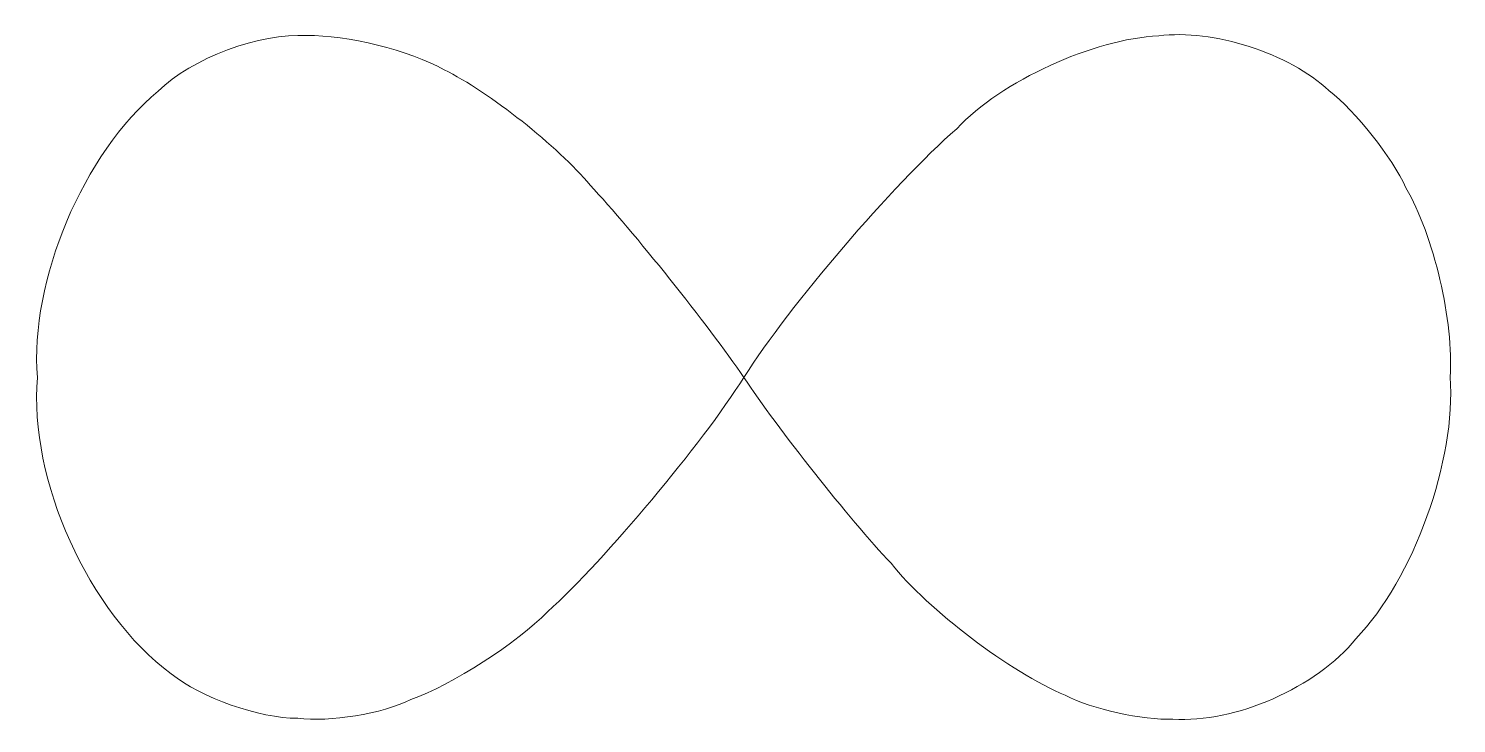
# Model space of a CAD drawing. Header units: inches. Extents: x -988 to 1090, y -451 to 561.
import ezdxf

# ---------------------------------------------------------------- set-up
doc = ezdxf.new("R2010")
doc.units = ezdxf.units.IN
doc.header["$MEASUREMENT"] = 0
doc.layers.add('None', color=7, linetype='Continuous')

# ---------------------------------------------------------------- blocks, each defined once
blk = doc.blocks.new('block 2')
at = {"layer": 'None', "color": 7, "lineweight": 5}
blk.add_open_spline([(-799.5, 469.6), (-907.8, 380.6), (-987, 192.6), (-975.1, 52.9), (-988, -95.8), (-900.5, -290), (-780.4, -378.8), (-737.1, -413.6), (-651.9, -443.6), (-596.3, -443.5), (-550.2, -449.5), (-473.2, -436.8), (-431.5, -416.4), (-371.6, -394.6), (-277.3, -334), (-232.6, -288.5), (-147.1, -210.3), (-8.9, -44.9), (53.1, 53), (119.7, 158.1), (269.3, 333.1), (362.8, 415.2), (427.5, 484.4), (562.3, 546.3), (656.9, 550.3), (735, 561), (847.4, 524.9), (904.5, 470.6), (943.5, 440.6), (996.4, 373.7), (1016.6, 328.9), (1056.8, 260.8), (1086.8, 132.5), (1080.9, 53.6), (1090.1, -66.9), (1027.6, -240.7), (943.7, -327.7), (887.5, -398.2), (767.4, -451.1), (677.4, -444.8), (633.6, -446.6), (559.8, -430.2), (520.8, -410.1), (440.7, -376.5), (321.3, -285.9), (267.3, -217.8), (206.6, -153.4), (101.7, -20.9), (53.1, 53), (1.5, 128.6), (-108.3, 266), (-170.6, 332.9), (-216.9, 388.9), (-318, 468.9), (-383.2, 501), (-432.5, 528.9), (-526.1, 552.2), (-582.7, 550.7), (-651.5, 555), (-750.3, 518), (-799.5, 469.6)], degree=3, knots=[0, 0, 0, 0, 1, 1, 1, 2, 2, 2, 3, 3, 3, 4, 4, 4, 5, 5, 5, 6, 6, 6, 7, 7, 7, 8, 8, 8, 9, 9, 9, 10, 10, 10, 11, 11, 11, 12, 12, 12, 13, 13, 13, 14, 14, 14, 15, 15, 15, 16, 16, 16, 17, 17, 17, 18, 18, 18, 19, 19, 19, 20, 20, 20, 20], dxfattribs=at)

msp = doc.modelspace()

# ---------------------------------------------------------------- block references
at = {"layer": 'None'}
msp.add_blockref('block 2', (0, 0), dxfattribs=at)

doc.saveas('drawing.dxf')
